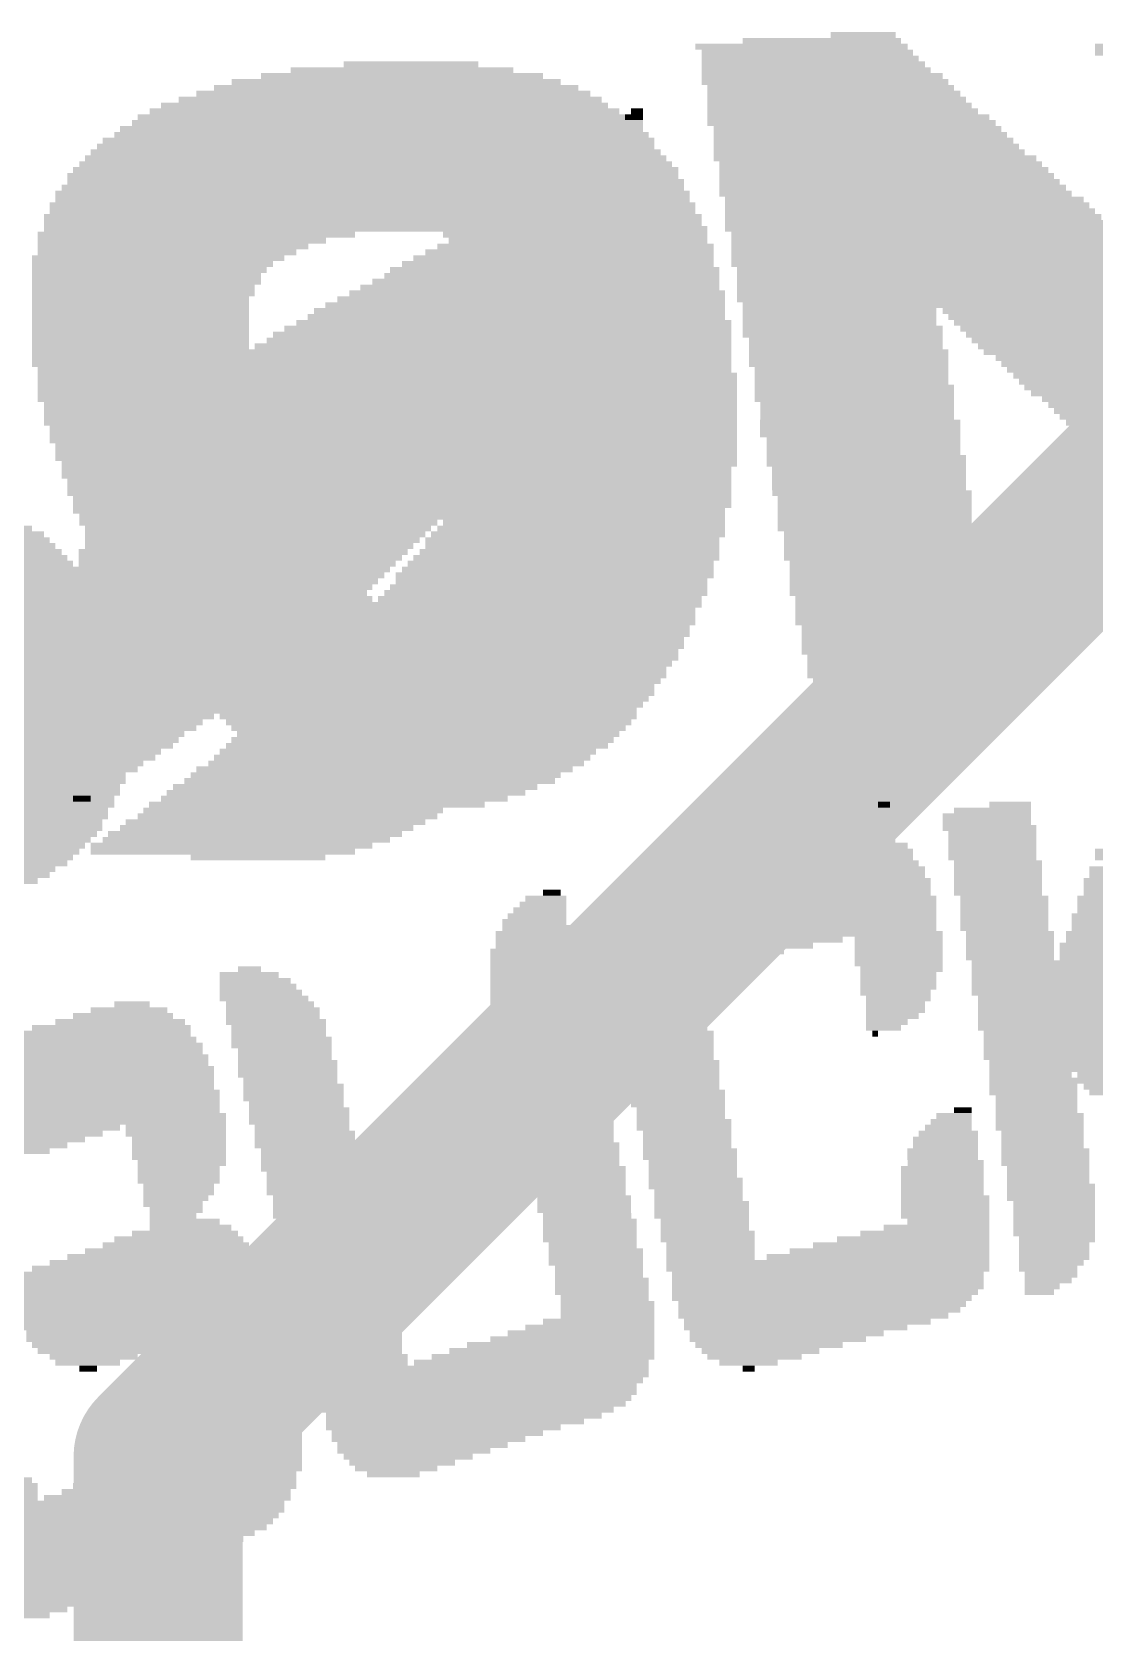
# Model space of a CAD drawing. Extents: x 0 to 53.3, y -0.3 to 28.3.
# Drawn here: x 17.33 to 21.16, y 6.22 to 11.99 of the extents above; entities that cross this region are included whole.
import ezdxf

# ---------------------------------------------------------------- set-up
doc = ezdxf.new("R2010")
doc.units = 0
for name, color, linetype in [('16', 5, 'CONTINUOUS'), ('200', 132, 'CONTINUOUS'), ('201', 6, 'CONTINUOUS')]:
    doc.layers.add(name, color=color, linetype=linetype)

# ---------------------------------------------------------------- blocks, each defined once
blk = doc.blocks.new('RECT')
blk.add_solid([(-0.5, -0.5), (0.5, -0.5), (-0.5, 0.5), (0.5, 0.5)])

msp = doc.modelspace()

# ---------------------------------------------------------------- linework, layer by layer
at = {"layer": '16', "const_width": 0.6096}
for points in [[(22.098, 11.176), (17.78, 6.858)], [(17.78, 6.858), (17.78, 2.794)]]:
    msp.add_lwpolyline(points, dxfattribs=at)
at = {"layer": '16', "const_width": 0.3048}
for points in [[(17.9324, 6.858, 1), (17.6276, 6.858)], [(17.6722, 6.9658, 1), (17.8878, 6.7502)]]:
    msp.add_lwpolyline(points, format="xyb", dxfattribs=at)

# ---------------------------------------------------------------- block references
at = {"layer": '200'}
for p, xscale, yscale in [((20.0978, 11.938), 0.7645, 0.0213), ((20.1714, 11.9592), 0.5715, 0.0211), ((20.32, 11.9803), 0.2337, 0.0211), ((21.5163, 11.938), 0.7214, 0.0213), ((18.6906, 11.8745), 0.4851, 0.0213), ((20.1193, 11.9168), 0.762, 0.0211), ((20.1409, 11.8745), 0.8052, 0.0213), ((20.1295, 11.8957), 0.7823, 0.0211), ((21.5163, 11.9168), 0.7214, 0.0211), ((18.6588, 11.8322), 1.016, 0.0211), ((18.6588, 11.8533), 0.8026, 0.0211), ((20.1511, 11.8533), 0.8255, 0.0211), ((20.1727, 11.8322), 0.8687, 0.0211), ((18.6271, 11.7687), 1.4199, 0.0211), ((18.6373, 11.7898), 1.3132, 0.0211), ((18.6373, 11.811), 1.1862, 0.0213), ((20.1828, 11.811), 0.889, 0.0213), ((20.2146, 11.7687), 0.9119, 0.0211), ((20.2032, 11.7898), 0.889, 0.0211), ((18.5953, 11.7052), 1.6916, 0.0211), ((18.5953, 11.7263), 1.6104, 0.0211), ((18.6157, 11.7475), 1.524, 0.0213), ((20.2349, 11.7263), 0.9525, 0.0211), ((20.2463, 11.7052), 0.9754, 0.0211), ((20.2248, 11.7475), 0.9322, 0.0213), ((18.5852, 11.6417), 1.8847, 0.0211), ((18.5852, 11.6628), 1.7983, 0.0211), ((18.5852, 11.684), 1.7577, 0.0213), ((20.2781, 11.6628), 1.0389, 0.0211), ((20.2667, 11.684), 1.016, 0.0213), ((20.2997, 11.6417), 1.0363, 0.0211), ((18.5738, 11.5993), 1.9888, 0.0211), ((18.5852, 11.6205), 1.9253, 0.0213), ((20.3098, 11.6205), 1.0566, 0.0213), ((20.3213, 11.5993), 1.0795, 0.0211), ((18.5636, 11.5358), 2.0955, 0.0211), ((18.5636, 11.557), 2.0549, 0.0213), ((18.5636, 11.5782), 2.0091, 0.0211), ((20.3314, 11.5782), 1.0998, 0.0211), ((20.3416, 11.557), 1.1201, 0.0213), ((20.3632, 11.5358), 1.1633, 0.0211), ((18.5534, 11.4723), 2.2022, 0.0211), ((18.5636, 11.4935), 2.1819, 0.0213), ((18.5636, 11.5147), 2.1361, 0.0211), ((20.3949, 11.4935), 1.1862, 0.0213), ((20.3835, 11.5147), 1.1633, 0.0211), ((20.4051, 11.4723), 1.2065, 0.0211), ((18.5534, 11.43), 2.2428, 0.0213), ((18.5636, 11.4512), 2.2225, 0.0211), ((20.4153, 11.4512), 1.2268, 0.0211), ((20.4267, 11.43), 1.2497, 0.0213), ((18.5522, 11.3665), 2.3266, 0.0213), ((18.5522, 11.4088), 2.286, 0.0211), ((18.5522, 11.3877), 2.286, 0.0211), ((20.4368, 11.4088), 1.27, 0.0211), ((20.4686, 11.3877), 1.2929, 0.0211), ((20.4788, 11.3665), 1.3132, 0.0213), ((18.5534, 11.3242), 2.3698, 0.0211), ((18.5534, 11.303), 2.3698, 0.0213), ((18.5522, 11.3453), 2.3266, 0.0211), ((20.5003, 11.3242), 1.3564, 0.0211), ((20.4889, 11.3453), 1.3335, 0.0211), ((20.5105, 11.303), 1.3767, 0.0213), ((17.9172, 11.2607), 1.143, 0.0211), ((17.8651, 11.2395), 1.0389, 0.0213), ((18.5636, 11.2818), 2.3901, 0.0211), ((19.2824, 11.2607), 0.9525, 0.0211), ((19.3142, 11.2395), 0.889, 0.0213), ((20.5207, 11.2818), 1.397, 0.0211), ((20.8928, 11.2607), 2.0955, 0.0211), ((20.8928, 11.2395), 2.0955, 0.0213), ((17.8333, 11.2183), 0.9754, 0.0211), ((17.8117, 11.1972), 0.9322, 0.0211), ((19.3472, 11.2183), 0.8687, 0.0211), ((19.3573, 11.1972), 0.8484, 0.0211), ((20.8928, 11.2183), 2.0955, 0.0211), ((20.8928, 11.1972), 2.0955, 0.0211), ((17.78, 11.176), 0.9093, 0.0213), ((17.7597, 11.1548), 0.8687, 0.0211), ((17.7483, 11.1337), 0.8458, 0.0211), ((19.3688, 11.176), 0.8255, 0.0213), ((19.3789, 11.1548), 0.8052, 0.0211), ((19.3993, 11.1337), 0.8052, 0.0211), ((20.8928, 11.176), 2.0955, 0.0213), ((20.8928, 11.1548), 2.0955, 0.0211), ((20.9029, 11.1337), 2.0752, 0.0211), ((17.7381, 11.1125), 0.8255, 0.0213), ((17.7381, 11.0913), 0.8255, 0.0211), ((17.7267, 11.0702), 0.8026, 0.0211), ((19.4107, 11.1125), 0.7823, 0.0213), ((19.4107, 11.0913), 0.7823, 0.0211), ((19.4208, 11.0702), 0.762, 0.0211), ((20.9029, 11.1125), 2.0752, 0.0213), ((20.9131, 11.0913), 2.0955, 0.0211), ((20.9131, 11.0702), 2.0955, 0.0211), ((17.7267, 11.049), 0.8026, 0.0213), ((17.7165, 11.0278), 0.7823, 0.0211), ((17.7165, 11.0067), 0.7823, 0.0211), ((19.431, 11.049), 0.7823, 0.0213), ((19.4412, 11.0278), 0.762, 0.0211), ((19.4412, 11.0067), 0.762, 0.0211), ((20.9131, 11.049), 2.0955, 0.0213), ((20.9131, 11.0278), 2.0955, 0.0211), ((20.9232, 11.0067), 2.0752, 0.0211), ((17.7165, 10.9855), 0.7823, 0.0213), ((17.7165, 10.9643), 0.7823, 0.0211), ((19.4412, 10.9855), 0.762, 0.0213), ((19.4526, 10.9643), 0.7391, 0.0211), ((20.2349, 10.9855), 0.6985, 0.0213), ((20.2349, 10.9643), 0.6985, 0.0211), ((21.2839, 10.9855), 1.3538, 0.0213), ((21.2941, 10.9643), 1.3335, 0.0211), ((17.7165, 10.9432), 0.7823, 0.0211), ((17.7165, 10.922), 0.7823, 0.0213), ((17.7165, 10.9008), 0.7823, 0.0211), ((19.464, 10.9432), 0.762, 0.0211), ((19.464, 10.922), 0.762, 0.0213), ((19.464, 10.9008), 0.762, 0.0211), ((20.2349, 10.9432), 0.6985, 0.0211), ((20.2463, 10.922), 0.7214, 0.0213), ((20.2463, 10.9008), 0.7214, 0.0211), ((21.3042, 10.9432), 1.3132, 0.0211), ((21.3157, 10.922), 1.2903, 0.0213), ((21.336, 10.9008), 1.2903, 0.0211), ((17.7165, 10.8797), 0.7823, 0.0211), ((17.7165, 10.8585), 0.7823, 0.0213), ((17.7165, 10.8373), 0.7823, 0.0211), ((19.4742, 10.8797), 0.7417, 0.0211), ((19.4742, 10.8585), 0.7417, 0.0213), ((19.4742, 10.8373), 0.7417, 0.0211), ((20.2578, 10.8797), 0.6985, 0.0211), ((20.2578, 10.8585), 0.6985, 0.0213), ((20.2679, 10.8373), 0.7188, 0.0211), ((21.3462, 10.8797), 1.27, 0.0211), ((21.3576, 10.8585), 1.2471, 0.0213), ((21.3678, 10.8373), 1.2268, 0.0211), ((17.7165, 10.8162), 0.7823, 0.0211), ((17.7165, 10.795), 0.7823, 0.0213), ((19.4742, 10.8162), 0.7417, 0.0211), ((19.4742, 10.795), 0.7417, 0.0213), ((20.2679, 10.8162), 0.7188, 0.0211), ((20.2679, 10.795), 0.7188, 0.0213), ((21.3893, 10.8162), 1.1836, 0.0211), ((21.3995, 10.795), 1.1633, 0.0213), ((17.7368, 10.7738), 0.7823, 0.0211), ((17.7368, 10.7527), 0.7823, 0.0211), ((17.7368, 10.7315), 0.7823, 0.0213), ((19.4742, 10.7738), 0.7417, 0.0211), ((19.4945, 10.7527), 0.7417, 0.0211), ((19.4945, 10.7315), 0.7417, 0.0213), ((20.2781, 10.7738), 0.6985, 0.0211), ((20.2781, 10.7527), 0.6985, 0.0211), ((20.2781, 10.7315), 0.6985, 0.0213), ((21.4097, 10.7738), 1.143, 0.0211), ((21.4211, 10.7527), 1.1201, 0.0211), ((21.4427, 10.7315), 1.1227, 0.0213), ((17.7368, 10.7103), 0.7823, 0.0211), ((17.7483, 10.6892), 0.8052, 0.0211), ((17.7483, 10.668), 0.8052, 0.0213), ((19.4945, 10.7103), 0.7417, 0.0211), ((19.4945, 10.6892), 0.7417, 0.0211), ((19.4945, 10.668), 0.7417, 0.0213), ((20.2883, 10.7103), 0.7188, 0.0211), ((20.2883, 10.6892), 0.7188, 0.0211), ((20.2883, 10.668), 0.7188, 0.0213), ((21.4528, 10.7103), 1.1024, 0.0211), ((21.4643, 10.6892), 1.0795, 0.0211), ((21.4846, 10.668), 1.0389, 0.0213), ((17.7597, 10.6468), 0.7823, 0.0211), ((17.7597, 10.6257), 0.7823, 0.0211), ((17.7698, 10.6045), 0.8026, 0.0213), ((19.4945, 10.6468), 0.7417, 0.0211), ((19.4945, 10.6257), 0.7417, 0.0211), ((19.4945, 10.6045), 0.7417, 0.0213), ((20.2984, 10.6468), 0.6985, 0.0211), ((20.2984, 10.6257), 0.6985, 0.0211), ((20.2984, 10.6045), 0.6985, 0.0213), ((21.496, 10.6468), 1.016, 0.0211), ((21.5062, 10.6257), 0.9957, 0.0211), ((21.5163, 10.6045), 0.9754, 0.0213), ((17.7698, 10.5833), 0.8026, 0.0211), ((17.78, 10.5622), 0.7823, 0.0211), ((19.4945, 10.5833), 0.7417, 0.0211), ((19.4945, 10.5622), 0.7417, 0.0211), ((20.3098, 10.5833), 0.7214, 0.0211), ((20.3098, 10.5622), 0.7214, 0.0211), ((21.5278, 10.5833), 0.9525, 0.0211), ((21.5379, 10.5622), 0.9322, 0.0211), ((17.7914, 10.541), 0.8052, 0.0213), ((17.7914, 10.5198), 0.8052, 0.0211), ((17.8016, 10.4987), 0.7849, 0.0211), ((19.4945, 10.541), 0.7417, 0.0213), ((19.4945, 10.5198), 0.7417, 0.0211), ((19.4945, 10.4987), 0.7417, 0.0211), ((20.3098, 10.541), 0.7214, 0.0213), ((20.3213, 10.5198), 0.6985, 0.0211), ((20.3213, 10.4987), 0.6985, 0.0211), ((21.5583, 10.541), 0.9322, 0.0213), ((21.5798, 10.5198), 0.889, 0.0211), ((17.8117, 10.4775), 0.8052, 0.0213), ((17.8117, 10.4563), 0.8052, 0.0211), ((17.8333, 10.4352), 0.8026, 0.0211), ((19.4945, 10.4775), 0.7417, 0.0213), ((19.4945, 10.4563), 0.7417, 0.0211), ((19.4945, 10.4352), 0.7417, 0.0211), ((20.3213, 10.4775), 0.6985, 0.0213), ((20.3314, 10.4563), 0.7188, 0.0211), ((20.3314, 10.4352), 0.7188, 0.0211), ((17.8333, 10.414), 0.8026, 0.0213), ((17.8333, 10.3928), 0.8026, 0.0211), ((17.8549, 10.3717), 0.8052, 0.0211), ((19.4843, 10.414), 0.7214, 0.0213), ((19.4843, 10.3928), 0.7214, 0.0211), ((19.4843, 10.3717), 0.7214, 0.0211), ((20.3416, 10.414), 0.6985, 0.0213), ((20.3416, 10.3928), 0.6985, 0.0211), ((20.3416, 10.3717), 0.6985, 0.0211), ((17.8549, 10.3505), 0.8052, 0.0213), ((17.8651, 10.3293), 0.8255, 0.0211), ((19.4742, 10.3293), 0.7417, 0.0211), ((19.4843, 10.3505), 0.7214, 0.0213), ((20.3416, 10.3505), 0.6985, 0.0213), ((20.3518, 10.3293), 0.7188, 0.0211), ((17.8753, 10.3082), 0.8052, 0.0211), ((17.8854, 10.287), 0.8255, 0.0213), ((17.8854, 10.2658), 0.8255, 0.0211), ((19.4742, 10.3082), 0.7417, 0.0211), ((19.4742, 10.287), 0.7417, 0.0213), ((19.4627, 10.2658), 0.7188, 0.0211), ((20.3619, 10.3082), 0.6985, 0.0211), ((20.3619, 10.287), 0.6985, 0.0213), ((20.3619, 10.2658), 0.6985, 0.0211), ((16.6802, 10.2023), 1.2903, 0.0211), ((17.9184, 10.2235), 0.8458, 0.0213), ((17.9083, 10.2447), 0.8255, 0.0211), ((17.9286, 10.2023), 0.8255, 0.0211), ((19.4526, 10.2235), 0.7391, 0.0213), ((19.4526, 10.2023), 0.7391, 0.0211), ((19.4627, 10.2447), 0.7188, 0.0211), ((20.3619, 10.2447), 0.6985, 0.0211), ((20.3619, 10.2235), 0.6985, 0.0213), ((20.3733, 10.2023), 0.7214, 0.0211), ((16.6903, 10.16), 1.397, 0.0213), ((16.6903, 10.1812), 1.3564, 0.0211), ((17.9388, 10.1812), 0.8458, 0.0211), ((17.9489, 10.16), 0.8255, 0.0213), ((19.4424, 10.16), 0.7188, 0.0213), ((19.4526, 10.1812), 0.7391, 0.0211), ((20.3848, 10.1812), 0.6985, 0.0211), ((20.3848, 10.16), 0.6985, 0.0213), ((16.2992, 10.0965), 2.3063, 0.0213), ((16.6903, 10.1388), 1.4376, 0.0211), ((16.7018, 10.1177), 1.4605, 0.0211), ((17.9603, 10.1388), 0.8484, 0.0211), ((17.9819, 10.1177), 0.8458, 0.0211), ((17.9921, 10.0965), 0.8661, 0.0213), ((19.431, 10.1388), 0.7417, 0.0211), ((19.431, 10.1177), 0.7417, 0.0211), ((19.431, 10.0965), 0.7417, 0.0213), ((20.3848, 10.1388), 0.6985, 0.0211), ((20.3848, 10.1177), 0.6985, 0.0211), ((20.3848, 10.0965), 0.6985, 0.0213), ((16.7424, 10.0753), 1.4605, 0.0211), ((16.797, 10.0542), 1.397, 0.0211), ((16.8389, 10.033), 1.3538, 0.0213), ((18.0023, 10.0753), 0.8458, 0.0211), ((18.0137, 10.0542), 0.8687, 0.0211), ((18.034, 10.033), 0.8687, 0.0213), ((19.4107, 10.0753), 0.7417, 0.0211), ((19.4107, 10.0542), 0.7417, 0.0211), ((19.4107, 10.033), 0.7417, 0.0213), ((20.4051, 10.0753), 0.6985, 0.0211), ((20.4051, 10.0542), 0.6985, 0.0211), ((20.4051, 10.033), 0.6985, 0.0213), ((16.8808, 10.0118), 1.27, 0.0211), ((16.9113, 9.9907), 1.2497, 0.0211), ((16.9558, 9.9695), 1.2065, 0.0213), ((18.0442, 10.0118), 0.889, 0.0211), ((18.067, 9.9907), 0.889, 0.0211), ((18.0772, 9.9695), 0.9093, 0.0213), ((19.3777, 9.9695), 0.762, 0.0213), ((19.3891, 10.0118), 0.7391, 0.0211), ((19.3891, 9.9907), 0.7391, 0.0211), ((20.4051, 10.0118), 0.6985, 0.0211), ((20.4051, 9.9907), 0.6985, 0.0211), ((20.4051, 9.9695), 0.6985, 0.0213), ((16.9761, 9.9483), 1.1659, 0.0211), ((17.018, 9.9272), 1.1227, 0.0211), ((18.0975, 9.9483), 0.9093, 0.0211), ((18.1191, 9.9272), 0.9119, 0.0211), ((19.3573, 9.9483), 0.762, 0.0211), ((19.3573, 9.9272), 0.762, 0.0211), ((20.4254, 9.9272), 0.6985, 0.0211), ((20.4153, 9.9483), 0.6782, 0.0211), ((17.0497, 9.906), 1.0998, 0.0213), ((17.0599, 9.8848), 1.0795, 0.0211), ((17.0929, 9.8637), 1.0592, 0.0211), ((18.1293, 9.906), 0.9322, 0.0213), ((18.1508, 9.8848), 0.9296, 0.0211), ((18.1826, 9.8637), 0.9525, 0.0211), ((19.3142, 9.8637), 0.8026, 0.0211), ((19.3243, 9.8848), 0.7823, 0.0211), ((19.3358, 9.906), 0.7595, 0.0213), ((20.4254, 9.906), 0.6985, 0.0213), ((20.4254, 9.8848), 0.6985, 0.0211), ((20.4254, 9.8637), 0.6985, 0.0211), ((17.1145, 9.8425), 1.016, 0.0213), ((17.1247, 9.8213), 0.9957, 0.0211), ((17.1564, 9.8002), 0.9728, 0.0211), ((18.2042, 9.8425), 0.9957, 0.0213), ((18.7109, 9.8213), 1.9685, 0.0211), ((18.7122, 9.8002), 1.9253, 0.0211), ((19.2824, 9.8425), 0.8255, 0.0213), ((20.4368, 9.8425), 0.6756, 0.0213), ((20.4368, 9.8213), 0.6756, 0.0211), ((20.4483, 9.8002), 0.6985, 0.0211), ((17.1666, 9.779), 0.9525, 0.0213), ((17.1869, 9.7578), 0.9525, 0.0211), ((18.7223, 9.779), 1.905, 0.0213), ((18.7122, 9.7578), 1.8847, 0.0211), ((20.4483, 9.779), 0.6985, 0.0213), ((20.4483, 9.7578), 0.6985, 0.0211), ((17.1983, 9.7367), 0.9296, 0.0211), ((17.2085, 9.7155), 0.9093, 0.0213), ((17.2187, 9.6943), 0.889, 0.0211), ((18.7223, 9.7367), 1.8644, 0.0211), ((18.7223, 9.7155), 1.8186, 0.0213), ((18.7223, 9.6943), 1.778, 0.0211), ((20.4584, 9.7367), 0.6782, 0.0211), ((20.4584, 9.7155), 0.6782, 0.0213), ((20.4686, 9.6943), 0.6985, 0.0211), ((17.2415, 9.6732), 0.889, 0.0211), ((17.2415, 9.652), 0.889, 0.0213), ((17.2517, 9.6308), 0.8687, 0.0211), ((18.7325, 9.6732), 1.7577, 0.0211), ((18.7338, 9.652), 1.7145, 0.0213), ((18.7325, 9.6308), 1.6713, 0.0211), ((20.4686, 9.6732), 0.6985, 0.0211), ((20.4889, 9.652), 0.6985, 0.0213), ((20.5003, 9.6308), 0.7214, 0.0211), ((17.2517, 9.6097), 0.8687, 0.0211), ((17.2517, 9.5885), 0.8687, 0.0213), ((17.2618, 9.5673), 0.8484, 0.0211), ((18.7427, 9.6097), 1.651, 0.0211), ((18.7439, 9.5885), 1.6078, 0.0213), ((18.7439, 9.5673), 1.5672, 0.0211), ((20.5003, 9.6097), 0.7214, 0.0211), ((20.5003, 9.5885), 0.6756, 0.0213), ((20.4902, 9.5673), 0.6553, 0.0211), ((17.2618, 9.5462), 0.8484, 0.0211), ((17.2618, 9.525), 0.8484, 0.0213), ((18.7427, 9.5462), 1.524, 0.0211), ((18.7528, 9.525), 1.5037, 0.0213), ((20.4902, 9.5462), 0.6147, 0.0211), ((20.4788, 9.525), 0.5918, 0.0213), ((17.2517, 9.4827), 0.8687, 0.0211), ((17.2517, 9.4615), 0.8687, 0.0213), ((17.2618, 9.5038), 0.8484, 0.0211), ((18.7541, 9.5038), 1.4605, 0.0211), ((18.7541, 9.4827), 1.4199, 0.0211), ((18.7541, 9.4615), 1.3741, 0.0213), ((20.4686, 9.5038), 0.5715, 0.0211), ((20.4686, 9.4827), 0.5309, 0.0211), ((20.4572, 9.4615), 0.508, 0.0213), ((17.1983, 9.398), 0.9754, 0.0213), ((17.2199, 9.4192), 0.9322, 0.0211), ((17.2415, 9.4403), 0.889, 0.0211), ((18.7541, 9.4403), 1.3335, 0.0211), ((18.7643, 9.4192), 1.2725, 0.0211), ((18.7541, 9.398), 1.2065, 0.0213), ((20.4368, 9.4192), 0.4216, 0.0211), ((20.4483, 9.4403), 0.4445, 0.0211), ((20.4368, 9.398), 0.381, 0.0213), ((17.0713, 9.3345), 1.1836, 0.0213), ((17.1247, 9.3557), 1.1227, 0.0211), ((17.1666, 9.3768), 1.0389, 0.0211), ((18.7655, 9.3768), 1.143, 0.0211), ((18.7643, 9.3557), 1.0998, 0.0211), ((18.7655, 9.3345), 1.016, 0.0213), ((20.4267, 9.3768), 0.3607, 0.0211), ((20.4254, 9.3557), 0.3175, 0.0211), ((20.4267, 9.3345), 0.2743, 0.0213), ((16.9964, 9.2922), 1.3335, 0.0211), ((17.0383, 9.3133), 1.2497, 0.0211), ((18.7643, 9.3133), 0.9322, 0.0211), ((18.7757, 9.2922), 0.8687, 0.0211), ((20.4165, 9.3133), 0.254, 0.0211), ((20.4153, 9.2922), 0.2108, 0.0211), ((16.4897, 9.2287), 2.2657, 0.0211), ((16.9126, 9.2498), 1.4605, 0.0211), ((16.9545, 9.271), 1.3767, 0.0213), ((18.7655, 9.271), 0.762, 0.0213), ((18.7643, 9.2498), 0.6782, 0.0211), ((18.7643, 9.2287), 0.5512, 0.0211), ((20.4051, 9.2498), 0.1499, 0.0211), ((20.4153, 9.271), 0.1702, 0.0213), ((20.4051, 9.2287), 0.1041, 0.0211), ((16.4897, 9.2075), 2.2657, 0.0213), ((16.4782, 9.1863), 2.2428, 0.0211), ((16.4782, 9.1652), 2.2428, 0.0211), ((18.7655, 9.2075), 0.381, 0.0213), ((20.3949, 9.2075), 0.0432, 0.0213), ((20.7658, 9.1652), 0.3175, 0.0211), ((20.7861, 9.1863), 0.2769, 0.0211), ((20.8496, 9.2075), 0.1499, 0.0213), ((16.4782, 9.144), 2.2022, 0.0213), ((16.4782, 9.1228), 2.2022, 0.0211), ((20.7658, 9.144), 0.3175, 0.0213), ((20.7759, 9.1228), 0.3378, 0.0211), ((16.4681, 9.1017), 2.1819, 0.0211), ((16.4567, 9.0805), 2.159, 0.0213), ((16.4579, 9.0593), 2.1158, 0.0211), ((20.2146, 9.0593), 0.5309, 0.0211), ((20.2463, 9.0805), 0.381, 0.0213), ((20.2781, 9.1017), 0.2311, 0.0211), ((20.7861, 9.1017), 0.3175, 0.0211), ((20.7861, 9.0805), 0.3175, 0.0213), ((20.7861, 9.0593), 0.3175, 0.0211), ((16.4363, 9.017), 2.0726, 0.0213), ((16.4478, 9.0382), 2.0955, 0.0211), ((16.4262, 8.9958), 2.0523, 0.0211), ((20.0762, 8.9958), 0.889, 0.0211), ((20.1193, 9.017), 0.762, 0.0213), ((20.1727, 9.0382), 0.6553, 0.0211), ((20.7861, 9.0382), 0.3175, 0.0211), ((20.7861, 9.017), 0.3175, 0.0213), ((20.8064, 8.9958), 0.3175, 0.0211), ((21.3258, 9.0382), 0.3404, 0.0211), ((21.3258, 9.017), 0.3404, 0.0213), ((16.4046, 8.9535), 1.9685, 0.0213), ((16.383, 8.9323), 1.9253, 0.0211), ((16.4148, 8.9747), 1.9888, 0.0211), ((20.0241, 8.9323), 1.0795, 0.0211), ((20.0241, 8.9535), 1.0389, 0.0213), ((20.0457, 8.9747), 0.9957, 0.0211), ((20.8064, 8.9747), 0.3175, 0.0211), ((20.8064, 8.9535), 0.3175, 0.0213), ((20.8064, 8.9323), 0.3175, 0.0211), ((21.2839, 8.9323), 0.3378, 0.0211), ((21.3042, 8.9747), 0.3378, 0.0211), ((21.3042, 8.9535), 0.3378, 0.0213), ((19.1986, 8.89), 0.0635, 0.0213), ((20.0025, 8.89), 1.1227, 0.0213), ((20.0139, 8.9112), 1.0998, 0.0211), ((20.8064, 8.9112), 0.3175, 0.0211), ((20.8064, 8.89), 0.3175, 0.0213), ((21.2839, 8.9112), 0.3378, 0.0211), ((21.2839, 8.89), 0.3378, 0.0213), ((19.1554, 8.8265), 0.1905, 0.0213), ((19.1668, 8.8477), 0.1676, 0.0211), ((19.177, 8.8688), 0.1473, 0.0211), ((19.9923, 8.8265), 1.1836, 0.0213), ((20.0025, 8.8688), 1.1633, 0.0211), ((20.0025, 8.8477), 1.1633, 0.0211), ((20.8293, 8.8688), 0.3175, 0.0211), ((20.8293, 8.8477), 0.3175, 0.0211), ((20.8293, 8.8265), 0.3175, 0.0213), ((21.2623, 8.8688), 0.3404, 0.0211), ((21.2623, 8.8477), 0.3404, 0.0211), ((21.2509, 8.8265), 0.3175, 0.0213), ((19.1465, 8.763), 0.254, 0.0213), ((19.1351, 8.7842), 0.2311, 0.0211), ((19.1453, 8.8053), 0.2108, 0.0211), ((19.9923, 8.8053), 1.1836, 0.0211), ((19.9923, 8.7842), 1.1836, 0.0211), ((19.9923, 8.763), 1.1836, 0.0213), ((20.8293, 8.8053), 0.3175, 0.0211), ((20.8293, 8.7842), 0.3175, 0.0211), ((20.8293, 8.763), 0.3175, 0.0213), ((21.2306, 8.763), 0.3175, 0.0213), ((21.2408, 8.8053), 0.3378, 0.0211), ((21.2408, 8.7842), 0.3378, 0.0211), ((19.1351, 8.7418), 0.2769, 0.0211), ((19.1351, 8.7207), 0.2769, 0.0211), ((19.1351, 8.6995), 0.2769, 0.0213), ((19.9923, 8.7418), 1.2294, 0.0211), ((19.812, 8.7207), 0.8687, 0.0211), ((19.7587, 8.6995), 0.762, 0.0213), ((20.4483, 8.7207), 0.3175, 0.0211), ((20.4483, 8.6995), 0.3175, 0.0213), ((20.8496, 8.7418), 0.3175, 0.0211), ((20.8496, 8.7207), 0.3175, 0.0211), ((20.8496, 8.6995), 0.3175, 0.0213), ((21.1988, 8.6995), 0.3404, 0.0213), ((21.2204, 8.7418), 0.3378, 0.0211), ((21.2103, 8.7207), 0.3175, 0.0211), ((19.1351, 8.6783), 0.3175, 0.0211), ((19.1351, 8.6572), 0.3175, 0.0211), ((19.6532, 8.6572), 0.5512, 0.0211), ((19.7066, 8.6783), 0.6579, 0.0211), ((20.4483, 8.6783), 0.3175, 0.0211), ((20.4483, 8.6572), 0.3175, 0.0211), ((20.8496, 8.6783), 0.3175, 0.0211), ((20.8496, 8.6572), 0.3175, 0.0211), ((21.1988, 8.6783), 0.3404, 0.0211), ((21.1874, 8.6572), 0.3175, 0.0211), ((18.1077, 8.5937), 0.2134, 0.0211), ((18.1089, 8.6148), 0.0838, 0.0211), ((19.1351, 8.636), 0.3175, 0.0213), ((19.1351, 8.6148), 0.3175, 0.0211), ((19.1351, 8.5937), 0.3175, 0.0211), ((19.6113, 8.636), 0.4674, 0.0213), ((19.5796, 8.6148), 0.3581, 0.0211), ((19.5694, 8.5937), 0.3378, 0.0211), ((20.4483, 8.636), 0.3175, 0.0213), ((20.4584, 8.6148), 0.2972, 0.0211), ((20.447, 8.5937), 0.2743, 0.0211), ((21.0185, 8.5937), 0.6147, 0.0211), ((21.0287, 8.636), 0.635, 0.0213), ((21.0287, 8.6148), 0.635, 0.0211), ((18.1394, 8.5513), 0.2769, 0.0211), ((18.1293, 8.5725), 0.2565, 0.0213), ((18.1496, 8.5302), 0.2972, 0.0211), ((19.1453, 8.5725), 0.3378, 0.0213), ((19.1453, 8.5513), 0.3378, 0.0211), ((19.1453, 8.5302), 0.3378, 0.0211), ((19.5694, 8.5725), 0.3378, 0.0213), ((19.5694, 8.5513), 0.3378, 0.0211), ((19.5694, 8.5302), 0.3378, 0.0211), ((20.4368, 8.5302), 0.254, 0.0211), ((20.447, 8.5725), 0.2743, 0.0213), ((20.447, 8.5513), 0.2743, 0.0211), ((21.0185, 8.5725), 0.6147, 0.0213), ((21.0185, 8.5513), 0.6147, 0.0211), ((21.0083, 8.5302), 0.5944, 0.0211), ((17.686, 8.4878), 0.127, 0.0211), ((18.161, 8.509), 0.32, 0.0213), ((18.1826, 8.4878), 0.3175, 0.0211), ((19.1453, 8.509), 0.3378, 0.0213), ((19.1567, 8.4878), 0.3607, 0.0211), ((19.5796, 8.509), 0.3175, 0.0213), ((19.5898, 8.4878), 0.3378, 0.0211), ((20.447, 8.509), 0.2337, 0.0213), ((20.4368, 8.4878), 0.2134, 0.0211), ((21.0198, 8.509), 0.5715, 0.0213), ((21.0198, 8.4878), 0.5715, 0.0211), ((17.6428, 8.4243), 0.4674, 0.0211), ((17.653, 8.4455), 0.3607, 0.0213), ((17.6746, 8.4667), 0.2769, 0.0211), ((18.2042, 8.4243), 0.3607, 0.0211), ((18.1928, 8.4667), 0.3378, 0.0211), ((18.1928, 8.4455), 0.3378, 0.0213), ((19.1668, 8.4667), 0.3404, 0.0211), ((19.1668, 8.4455), 0.3404, 0.0213), ((19.1668, 8.4243), 0.3404, 0.0211), ((19.5898, 8.4667), 0.3378, 0.0211), ((19.5898, 8.4455), 0.3378, 0.0213), ((19.5898, 8.4243), 0.3378, 0.0211), ((20.4368, 8.4667), 0.2134, 0.0211), ((20.4254, 8.4455), 0.1905, 0.0213), ((20.4051, 8.4243), 0.1499, 0.0211), ((21.0198, 8.4667), 0.5715, 0.0211), ((21.0299, 8.4455), 0.5918, 0.0213), ((21.0401, 8.4243), 0.6121, 0.0211), ((17.5578, 8.3608), 0.7188, 0.0211), ((17.5793, 8.382), 0.635, 0.0213), ((17.6111, 8.4032), 0.5715, 0.0211), ((18.2143, 8.4032), 0.3404, 0.0211), ((18.2143, 8.382), 0.3404, 0.0213), ((18.2245, 8.3608), 0.3607, 0.0211), ((19.1668, 8.4032), 0.3404, 0.0211), ((19.1884, 8.382), 0.3378, 0.0213), ((19.1884, 8.3608), 0.3378, 0.0211), ((19.6113, 8.382), 0.3404, 0.0213), ((19.6113, 8.3608), 0.3404, 0.0211), ((19.5999, 8.4032), 0.3175, 0.0211), ((20.3937, 8.4032), 0.127, 0.0211), ((20.3632, 8.382), 0.0203, 0.0213), ((21.0515, 8.4032), 0.635, 0.0211), ((21.0617, 8.382), 0.6147, 0.0213), ((21.0718, 8.3608), 0.635, 0.0211), ((17.4739, 8.2973), 0.9728, 0.0211), ((17.4955, 8.3185), 0.889, 0.0213), ((17.5374, 8.3397), 0.8052, 0.0211), ((18.2245, 8.3397), 0.3607, 0.0211), ((18.2359, 8.3185), 0.3378, 0.0213), ((18.2359, 8.2973), 0.3378, 0.0211), ((19.1884, 8.3397), 0.3378, 0.0211), ((19.1884, 8.3185), 0.3378, 0.0213), ((19.1884, 8.2973), 0.3378, 0.0211), ((19.6113, 8.3397), 0.3404, 0.0211), ((19.6228, 8.3185), 0.3175, 0.0213), ((19.6228, 8.2973), 0.3175, 0.0211), ((21.0934, 8.3185), 0.6782, 0.0213), ((21.1036, 8.2973), 0.6985, 0.0211), ((21.082, 8.3397), 0.6553, 0.0211), ((17.4206, 8.255), 1.1201, 0.0213), ((17.4422, 8.2762), 1.0363, 0.0211), ((18.2461, 8.2762), 0.3581, 0.0211), ((18.2461, 8.255), 0.3581, 0.0213), ((19.2088, 8.2762), 0.3378, 0.0211), ((19.2088, 8.255), 0.3378, 0.0213), ((19.6329, 8.2762), 0.3378, 0.0211), ((19.6329, 8.255), 0.3378, 0.0213), ((21.1137, 8.2762), 0.6782, 0.0211), ((21.1239, 8.255), 0.6985, 0.0213), ((17.3253, 8.1915), 1.3106, 0.0213), ((17.3571, 8.2127), 1.2471, 0.0211), ((17.3888, 8.2338), 1.1836, 0.0211), ((18.2461, 8.2338), 0.3581, 0.0211), ((18.2563, 8.2127), 0.3378, 0.0211), ((18.2677, 8.1915), 0.3607, 0.0213), ((19.2088, 8.2338), 0.3378, 0.0211), ((19.2088, 8.2127), 0.3378, 0.0211), ((19.2303, 8.1915), 0.3404, 0.0213), ((19.6329, 8.2338), 0.3378, 0.0211), ((19.6431, 8.2127), 0.3175, 0.0211), ((19.6431, 8.1915), 0.3175, 0.0213), ((20.9232, 8.2338), 0.2972, 0.0211), ((21.1455, 8.2127), 0.7417, 0.0211), ((20.9334, 8.1915), 0.3175, 0.0213), ((21.2941, 8.2338), 0.4039, 0.0211), ((21.3157, 8.1915), 0.4013, 0.0213), ((17.3038, 8.1703), 1.3945, 0.0211), ((17.3038, 8.1492), 1.3945, 0.0211), ((17.3038, 8.128), 1.3945, 0.0213), ((18.2677, 8.1703), 0.3607, 0.0211), ((18.2677, 8.1492), 0.3607, 0.0211), ((18.2778, 8.128), 0.3404, 0.0213), ((19.2303, 8.1703), 0.3404, 0.0211), ((19.2303, 8.1492), 0.3404, 0.0211), ((19.2303, 8.128), 0.3404, 0.0213), ((19.6532, 8.1703), 0.3378, 0.0211), ((19.6532, 8.1492), 0.3378, 0.0211), ((19.6532, 8.128), 0.3378, 0.0213), ((20.9334, 8.1703), 0.3175, 0.0211), ((20.9448, 8.1492), 0.2946, 0.0211), ((20.9448, 8.128), 0.2946, 0.0213), ((21.336, 8.1703), 0.4013, 0.0211), ((17.3253, 8.0857), 1.397, 0.0211), ((17.3253, 8.0645), 1.397, 0.0213), ((17.3139, 8.1068), 1.3741, 0.0211), ((18.288, 8.1068), 0.3607, 0.0211), ((18.288, 8.0857), 0.3607, 0.0211), ((18.288, 8.0645), 0.3607, 0.0213), ((19.2303, 8.1068), 0.3404, 0.0211), ((19.2519, 8.0857), 0.3378, 0.0211), ((19.2519, 8.0645), 0.3378, 0.0213), ((19.6634, 8.1068), 0.3175, 0.0211), ((19.6634, 8.0857), 0.3175, 0.0211), ((19.6748, 8.0645), 0.3404, 0.0213), ((20.6375, 8.0645), 0.1473, 0.0213), ((20.6477, 8.0857), 0.127, 0.0211), ((20.6794, 8.1068), 0.0635, 0.0211), ((20.9448, 8.1068), 0.2946, 0.0211), ((20.9563, 8.0857), 0.3175, 0.0211), ((20.9563, 8.0645), 0.3175, 0.0213), ((17.1348, 8.0433), 1.016, 0.0211), ((17.1133, 8.0222), 0.9322, 0.0211), ((17.8435, 8.0433), 0.3607, 0.0211), ((17.8435, 8.0222), 0.3607, 0.0211), ((18.3083, 8.0222), 0.3607, 0.0211), ((18.2982, 8.0433), 0.3404, 0.0211), ((19.2519, 8.0433), 0.3378, 0.0211), ((19.2519, 8.0222), 0.3378, 0.0211), ((19.6748, 8.0433), 0.3404, 0.0211), ((19.6863, 8.0222), 0.3175, 0.0211), ((20.6273, 8.0222), 0.2134, 0.0211), ((20.6273, 8.0433), 0.1676, 0.0211), ((20.9563, 8.0433), 0.3175, 0.0211), ((20.9664, 8.0222), 0.2972, 0.0211), ((17.0815, 8.001), 0.8687, 0.0213), ((17.0497, 7.9798), 0.8052, 0.0211), ((17.018, 7.9587), 0.7417, 0.0211), ((17.8549, 8.001), 0.3378, 0.0213), ((17.8549, 7.9798), 0.3378, 0.0211), ((17.8549, 7.9587), 0.3378, 0.0211), ((18.3083, 8.001), 0.3607, 0.0213), ((18.3083, 7.9798), 0.3607, 0.0211), ((18.3198, 7.9587), 0.3378, 0.0211), ((19.2621, 8.001), 0.3175, 0.0213), ((19.2722, 7.9798), 0.3378, 0.0211), ((19.2722, 7.9587), 0.3378, 0.0211), ((19.6863, 8.001), 0.3175, 0.0213), ((19.6863, 7.9798), 0.3175, 0.0211), ((19.6964, 7.9587), 0.3378, 0.0211), ((20.607, 7.9587), 0.254, 0.0211), ((20.6172, 8.001), 0.2337, 0.0213), ((20.6172, 7.9798), 0.2337, 0.0211), ((20.9664, 8.001), 0.2972, 0.0213), ((20.9664, 7.9798), 0.2972, 0.0211), ((20.9766, 7.9587), 0.3175, 0.0211), ((17.8549, 7.9375), 0.3378, 0.0213), ((17.8651, 7.9163), 0.3175, 0.0211), ((17.8537, 7.8952), 0.2946, 0.0211), ((18.3312, 7.9163), 0.3607, 0.0211), ((18.3312, 7.8952), 0.3607, 0.0211), ((18.3198, 7.9375), 0.3378, 0.0213), ((19.2722, 7.9375), 0.3378, 0.0213), ((19.2824, 7.9163), 0.3175, 0.0211), ((19.2938, 7.8952), 0.3404, 0.0211), ((19.6964, 7.9375), 0.3378, 0.0213), ((19.7066, 7.9163), 0.3175, 0.0211), ((19.7066, 7.8952), 0.3175, 0.0211), ((20.6058, 7.8952), 0.2972, 0.0211), ((20.607, 7.9375), 0.254, 0.0213), ((20.6172, 7.9163), 0.2743, 0.0211), ((20.9766, 7.9375), 0.3175, 0.0213), ((20.9766, 7.9163), 0.3175, 0.0211), ((20.9868, 7.8952), 0.2972, 0.0211), ((17.8537, 7.874), 0.2946, 0.0213), ((17.8537, 7.8528), 0.2946, 0.0211), ((18.3413, 7.874), 0.3404, 0.0213), ((18.3413, 7.8528), 0.3404, 0.0211), ((19.2938, 7.874), 0.3404, 0.0213), ((19.2938, 7.8528), 0.3404, 0.0211), ((19.7066, 7.874), 0.3175, 0.0213), ((19.7168, 7.8528), 0.3378, 0.0211), ((20.6058, 7.874), 0.2972, 0.0213), ((20.6058, 7.8528), 0.2972, 0.0211), ((20.9868, 7.874), 0.2972, 0.0213), ((20.9868, 7.8528), 0.2972, 0.0211), ((17.8435, 7.7893), 0.2337, 0.0211), ((17.8537, 7.8317), 0.254, 0.0211), ((17.8537, 7.8105), 0.254, 0.0213), ((18.3515, 7.8317), 0.3607, 0.0211), ((18.3515, 7.8105), 0.3607, 0.0213), ((18.3629, 7.7893), 0.3378, 0.0211), ((19.2938, 7.8317), 0.3404, 0.0211), ((19.3053, 7.8105), 0.3175, 0.0213), ((19.3154, 7.7893), 0.3378, 0.0211), ((19.7168, 7.8317), 0.3378, 0.0211), ((19.7269, 7.8105), 0.3175, 0.0213), ((19.7269, 7.7893), 0.3175, 0.0211), ((20.6159, 7.7893), 0.3175, 0.0211), ((20.6058, 7.8317), 0.2972, 0.0211), ((20.6058, 7.8105), 0.2972, 0.0213), ((20.9969, 7.8317), 0.3175, 0.0211), ((20.9969, 7.8105), 0.3175, 0.0213), ((20.9969, 7.7893), 0.3175, 0.0211), ((17.8333, 7.7682), 0.2134, 0.0211), ((17.8448, 7.747), 0.1905, 0.0213), ((17.8333, 7.7258), 0.1676, 0.0211), ((18.3629, 7.7682), 0.3378, 0.0211), ((18.3731, 7.747), 0.3581, 0.0213), ((18.3731, 7.7258), 0.3581, 0.0211), ((19.3154, 7.7682), 0.3378, 0.0211), ((19.3154, 7.747), 0.3378, 0.0213), ((19.3256, 7.7258), 0.3175, 0.0211), ((19.7383, 7.7682), 0.3404, 0.0211), ((19.7383, 7.747), 0.3404, 0.0213), ((19.7383, 7.7258), 0.3404, 0.0211), ((20.6159, 7.7682), 0.3175, 0.0211), ((20.6159, 7.747), 0.3175, 0.0213), ((20.6159, 7.7258), 0.3175, 0.0211), ((21.0083, 7.7682), 0.2946, 0.0211), ((21.0083, 7.747), 0.2946, 0.0213), ((21.0083, 7.7258), 0.2946, 0.0211), ((17.8765, 7.6623), 0.381, 0.0211), ((17.8753, 7.7047), 0.2515, 0.0211), ((17.8968, 7.6835), 0.2946, 0.0213), ((18.3947, 7.6623), 0.3607, 0.0211), ((18.3833, 7.7047), 0.3378, 0.0211), ((18.3833, 7.6835), 0.3378, 0.0213), ((19.3358, 7.7047), 0.3378, 0.0211), ((19.3358, 7.6835), 0.3378, 0.0213), ((19.3358, 7.6623), 0.3378, 0.0211), ((19.7498, 7.7047), 0.3175, 0.0211), ((19.7498, 7.6835), 0.3175, 0.0213), ((19.7599, 7.6623), 0.3378, 0.0211), ((20.5422, 7.6623), 0.4648, 0.0211), ((20.5842, 7.6835), 0.381, 0.0213), ((20.6273, 7.7047), 0.2946, 0.0211), ((21.0083, 7.7047), 0.2946, 0.0211), ((21.0083, 7.6835), 0.2946, 0.0213), ((21.0083, 7.6623), 0.2946, 0.0211), ((17.8435, 7.62), 0.5283, 0.0213), ((17.8549, 7.6412), 0.4648, 0.0211), ((18.3947, 7.6412), 0.3607, 0.0211), ((18.3947, 7.62), 0.3607, 0.0213), ((19.3358, 7.6412), 0.3378, 0.0211), ((19.3459, 7.62), 0.3175, 0.0213), ((19.7599, 7.6412), 0.3378, 0.0211), ((19.7701, 7.62), 0.3175, 0.0213), ((20.4572, 7.62), 0.635, 0.0213), ((20.5003, 7.6412), 0.5486, 0.0211), ((21.0083, 7.62), 0.254, 0.0213), ((21.0185, 7.6412), 0.2743, 0.0211), ((17.7584, 7.5565), 0.7391, 0.0213), ((17.7902, 7.5777), 0.6756, 0.0211), ((17.8117, 7.5988), 0.5918, 0.0211), ((18.4048, 7.5988), 0.3404, 0.0211), ((18.415, 7.5777), 0.3607, 0.0211), ((18.415, 7.5565), 0.3607, 0.0213), ((19.3573, 7.5988), 0.3404, 0.0211), ((19.3573, 7.5777), 0.3404, 0.0211), ((19.3573, 7.5565), 0.3404, 0.0213), ((19.7701, 7.5988), 0.3175, 0.0211), ((19.7701, 7.5777), 0.3175, 0.0211), ((20.193, 7.5565), 1.1633, 0.0213), ((20.3733, 7.5777), 0.8026, 0.0211), ((20.4153, 7.5988), 0.7188, 0.0211), ((21.0083, 7.5988), 0.254, 0.0211), ((21.0083, 7.5777), 0.254, 0.0211), ((20.9982, 7.5565), 0.2337, 0.0213), ((17.6962, 7.493), 0.9093, 0.0213), ((17.7063, 7.5142), 0.889, 0.0211), ((17.7381, 7.5353), 0.8255, 0.0211), ((18.415, 7.5353), 0.3607, 0.0211), ((18.4264, 7.5142), 0.3378, 0.0211), ((18.4264, 7.493), 0.3378, 0.0213), ((19.3688, 7.5353), 0.3175, 0.0211), ((19.3688, 7.5142), 0.3175, 0.0211), ((19.3789, 7.493), 0.3378, 0.0213), ((20.193, 7.5353), 1.1633, 0.0211), ((20.193, 7.5142), 1.1227, 0.0211), ((20.193, 7.493), 1.1227, 0.0213), ((20.9868, 7.5353), 0.2108, 0.0211), ((20.9969, 7.5142), 0.1905, 0.0211), ((20.9868, 7.493), 0.1702, 0.0213), ((17.7063, 7.4718), 0.9296, 0.0211), ((17.7063, 7.4507), 0.9296, 0.0211), ((18.4366, 7.4718), 0.3581, 0.0211), ((18.4366, 7.4507), 0.3581, 0.0211), ((19.3789, 7.4718), 0.3378, 0.0211), ((19.3789, 7.4507), 0.3378, 0.0211), ((20.1828, 7.4507), 1.1024, 0.0211), ((20.193, 7.4718), 1.1227, 0.0211), ((20.9652, 7.4718), 0.127, 0.0211), ((20.955, 7.4507), 0.1067, 0.0211), ((17.7063, 7.4295), 0.9296, 0.0213), ((17.7063, 7.4083), 0.9296, 0.0211), ((17.7279, 7.3872), 0.9322, 0.0211), ((18.4468, 7.4295), 0.3378, 0.0213), ((18.4468, 7.4083), 0.3378, 0.0211), ((18.4582, 7.3872), 0.3607, 0.0211), ((19.3891, 7.4295), 0.3175, 0.0213), ((19.3993, 7.4083), 0.3378, 0.0211), ((19.3993, 7.3872), 0.3378, 0.0211), ((20.1714, 7.4295), 1.0795, 0.0213), ((20.1625, 7.3872), 1.016, 0.0211), ((20.1727, 7.4083), 1.0363, 0.0211), ((17.7279, 7.366), 0.9322, 0.0213), ((17.7381, 7.3448), 0.9119, 0.0211), ((17.7381, 7.3237), 0.9119, 0.0211), ((18.4582, 7.366), 0.3607, 0.0213), ((18.4683, 7.3448), 0.3404, 0.0211), ((18.4683, 7.3237), 0.3404, 0.0211), ((19.3358, 7.3237), 0.4648, 0.0211), ((19.3675, 7.3448), 0.4013, 0.0211), ((19.3993, 7.366), 0.3378, 0.0213), ((20.1409, 7.366), 0.9728, 0.0213), ((20.1193, 7.3448), 0.889, 0.0211), ((20.0774, 7.3237), 0.8052, 0.0211), ((17.7597, 7.3025), 0.9093, 0.0213), ((17.7597, 7.2813), 0.9093, 0.0211), ((17.5692, 7.2602), 0.4877, 0.0211), ((18.034, 7.2602), 0.3607, 0.0211), ((18.4785, 7.3025), 0.3607, 0.0213), ((18.4785, 7.2813), 0.3607, 0.0211), ((18.4899, 7.2602), 0.3378, 0.0211), ((19.2303, 7.2602), 0.6756, 0.0211), ((19.2722, 7.2813), 0.5918, 0.0211), ((19.304, 7.3025), 0.5283, 0.0213), ((20.0444, 7.3025), 0.6985, 0.0213), ((20.0127, 7.2813), 0.635, 0.0211), ((19.9809, 7.2602), 0.5309, 0.0211), ((17.5476, 7.239), 0.4039, 0.0213), ((17.5476, 7.2178), 0.3175, 0.0211), ((18.034, 7.239), 0.3607, 0.0213), ((18.0556, 7.2178), 0.3581, 0.0211), ((18.4899, 7.239), 0.3378, 0.0213), ((18.5001, 7.2178), 0.3581, 0.0211), ((19.1668, 7.2178), 0.8026, 0.0211), ((19.1986, 7.239), 0.7391, 0.0213), ((19.9504, 7.239), 0.4242, 0.0213), ((19.9288, 7.2178), 0.3404, 0.0211), ((17.526, 7.1967), 0.2337, 0.0211), ((17.5273, 7.1755), 0.0635, 0.0213), ((18.0556, 7.1967), 0.3581, 0.0211), ((18.0556, 7.1755), 0.3581, 0.0213), ((18.0556, 7.1543), 0.3581, 0.0211), ((18.5001, 7.1967), 0.3581, 0.0211), ((18.9446, 7.1755), 1.2065, 0.0213), ((18.9446, 7.1543), 1.2065, 0.0211), ((19.1249, 7.1967), 0.8458, 0.0211), ((19.9073, 7.1967), 0.2108, 0.0211), ((19.9073, 7.1755), 0.0432, 0.0213), ((18.0772, 7.1332), 0.3607, 0.0211), ((18.0772, 7.112), 0.3607, 0.0213), ((18.0772, 7.0908), 0.3607, 0.0211), ((18.9344, 7.1332), 1.1862, 0.0211), ((18.923, 7.112), 1.1633, 0.0213), ((18.9332, 7.0908), 1.143, 0.0211), ((18.0772, 7.0697), 0.3607, 0.0211), ((18.0975, 7.0485), 0.3607, 0.0213), ((18.0975, 7.0273), 0.3607, 0.0211), ((18.923, 7.0697), 1.1227, 0.0211), ((18.9128, 7.0485), 1.1024, 0.0213), ((18.8912, 7.0273), 1.0592, 0.0211), ((18.0975, 7.0062), 0.3607, 0.0211), ((18.0975, 6.985), 0.3607, 0.0213), ((18.8493, 6.985), 0.9296, 0.0213), ((18.8811, 7.0062), 0.9931, 0.0211), ((18.1077, 6.9215), 0.381, 0.0213), ((18.1089, 6.9638), 0.3378, 0.0211), ((18.1191, 6.9427), 0.3581, 0.0211), ((18.8074, 6.9638), 0.8458, 0.0211), ((18.7858, 6.9427), 0.762, 0.0211), ((18.7541, 6.9215), 0.6985, 0.0213), ((18.0238, 6.858), 0.5486, 0.0213), ((18.0556, 6.8792), 0.4851, 0.0211), ((18.0873, 6.9003), 0.4216, 0.0211), ((18.7007, 6.8792), 0.5512, 0.0211), ((18.7325, 6.9003), 0.6147, 0.0211), ((18.6804, 6.858), 0.4648, 0.0213), ((17.9705, 6.8157), 0.6553, 0.0211), ((18.0023, 6.8368), 0.5918, 0.0211), ((18.6588, 6.8368), 0.381, 0.0211), ((18.6373, 6.8157), 0.2972, 0.0211), ((17.145, 6.7733), 0.3607, 0.0211), ((17.1552, 6.7522), 0.381, 0.0211), ((17.8753, 6.7522), 0.8052, 0.0211), ((17.907, 6.7733), 0.7417, 0.0211), ((17.9286, 6.7945), 0.6985, 0.0213), ((18.6271, 6.7945), 0.1905, 0.0213), ((17.1552, 6.731), 0.381, 0.0213), ((17.1552, 6.7098), 0.381, 0.0211), ((17.6111, 6.6887), 1.2471, 0.0211), ((17.813, 6.7098), 0.889, 0.0211), ((17.8448, 6.731), 0.8255, 0.0213), ((17.6111, 6.6675), 1.2471, 0.0213), ((17.6009, 6.6463), 1.2268, 0.0211), ((17.5908, 6.6252), 1.2065, 0.0211), ((17.5895, 6.604), 1.1633, 0.0213), ((17.5679, 6.5828), 1.1201, 0.0211), ((17.5476, 6.5617), 1.0795, 0.0211), ((17.5362, 6.5405), 1.016, 0.0213), ((17.5044, 6.5193), 0.9525, 0.0211), ((17.4523, 6.477), 0.8484, 0.0213), ((17.4727, 6.4982), 0.889, 0.0211), ((17.432, 6.4558), 0.762, 0.0211), ((17.4104, 6.4347), 0.7188, 0.0211), ((17.3888, 6.4135), 0.635, 0.0213), ((17.3673, 6.3923), 0.5918, 0.0211), ((17.3457, 6.3712), 0.508, 0.0211), ((17.3368, 6.35), 0.4445, 0.0213), ((17.3152, 6.3288), 0.3607, 0.0211), ((17.3038, 6.3077), 0.2972, 0.0211), ((17.2936, 6.2865), 0.1905, 0.0213)]:
    msp.add_blockref('RECT', p, dxfattribs=dict(at, xscale=xscale, yscale=yscale))
at = {"layer": '201', "rotation": 180}
for p, xscale, yscale in [((19.5059, 11.7052), 0.0432, 0.0211), ((19.4742, 11.6417), 0.1067, 0.0211), ((19.4843, 11.6628), 0.0864, 0.0211), ((19.4945, 11.684), 0.066, 0.0213), ((19.4526, 11.5993), 0.1499, 0.0211), ((19.4627, 11.6205), 0.1295, 0.0213), ((19.431, 11.5358), 0.2337, 0.0211), ((19.4412, 11.557), 0.2134, 0.0213), ((19.4424, 11.5782), 0.1702, 0.0211), ((19.3777, 11.4723), 0.3404, 0.0211), ((19.3993, 11.4935), 0.2972, 0.0213), ((19.4107, 11.5147), 0.2743, 0.0211), ((19.3459, 11.43), 0.4039, 0.0213), ((19.3675, 11.4512), 0.3607, 0.0211), ((19.3142, 11.3665), 0.508, 0.0213), ((19.3142, 11.3877), 0.4674, 0.0211), ((19.3358, 11.4088), 0.4242, 0.0211), ((19.2507, 11.303), 0.635, 0.0213), ((19.2722, 11.3242), 0.5918, 0.0211), ((19.2926, 11.3453), 0.5512, 0.0211), ((19.1973, 11.2395), 0.7417, 0.0213), ((19.2189, 11.2607), 0.6985, 0.0211), ((19.2405, 11.2818), 0.6553, 0.0211), ((19.1554, 11.1972), 0.8255, 0.0211), ((19.177, 11.2183), 0.7823, 0.0211), ((19.0919, 11.1337), 0.9525, 0.0211), ((19.1135, 11.1548), 0.9093, 0.0211), ((19.1338, 11.176), 0.8687, 0.0213), ((19.0487, 11.0702), 1.0795, 0.0211), ((19.0703, 11.0913), 1.0363, 0.0211), ((19.0817, 11.1125), 0.9728, 0.0213), ((18.9852, 11.0067), 1.2065, 0.0211), ((19.0068, 11.0278), 1.1633, 0.0211), ((19.0284, 11.049), 1.1201, 0.0213), ((18.9535, 10.9643), 1.27, 0.0211), ((18.9649, 10.9855), 1.2471, 0.0213), ((18.8912, 10.9008), 1.3945, 0.0211), ((18.9116, 10.922), 1.3538, 0.0213), ((18.9332, 10.9432), 1.3106, 0.0211), ((18.8481, 10.8373), 1.4808, 0.0211), ((18.8582, 10.8585), 1.4605, 0.0213), ((18.8798, 10.8797), 1.4173, 0.0211), ((18.8062, 10.795), 1.5646, 0.0213), ((18.8265, 10.8162), 1.524, 0.0211), ((18.7643, 10.7315), 1.6485, 0.0213), ((18.7846, 10.7527), 1.6078, 0.0211), ((18.7947, 10.7738), 1.5875, 0.0211), ((18.7211, 10.668), 1.7348, 0.0213), ((18.7427, 10.6892), 1.6916, 0.0211), ((18.7528, 10.7103), 1.6713, 0.0211), ((18.6792, 10.6045), 1.778, 0.0213), ((18.6893, 10.6257), 1.7577, 0.0211), ((18.7007, 10.6468), 1.7348, 0.0211), ((18.6576, 10.5622), 1.8212, 0.0211), ((18.669, 10.5833), 1.7983, 0.0211), ((18.6271, 10.4987), 1.8821, 0.0211), ((18.6373, 10.5198), 1.8618, 0.0211), ((18.6474, 10.541), 1.8415, 0.0213), ((18.6055, 10.4563), 1.9253, 0.0211), ((18.6055, 10.4352), 1.9253, 0.0211), ((18.6157, 10.4775), 1.905, 0.0213), ((18.5738, 10.3928), 1.9482, 0.0211), ((18.5738, 10.3717), 1.9482, 0.0211), ((18.5839, 10.414), 1.9279, 0.0213), ((18.5636, 10.3505), 1.9685, 0.0213), ((18.5636, 10.3293), 1.9685, 0.0211), ((18.5318, 10.2658), 1.9914, 0.0211), ((18.5522, 10.3082), 1.9914, 0.0211), ((18.542, 10.287), 1.971, 0.0213), ((18.1394, 10.2023), 1.2471, 0.0211), ((18.5318, 10.2447), 1.9914, 0.0211), ((18.161, 10.2235), 1.2497, 0.0213), ((19.1453, 10.2023), 0.7188, 0.0211), ((19.1668, 10.2235), 0.7214, 0.0213), ((18.1293, 10.1812), 1.2268, 0.0211), ((18.1191, 10.16), 1.2065, 0.0213), ((19.1237, 10.16), 0.762, 0.0213), ((19.1338, 10.1812), 0.7417, 0.0211), ((18.0861, 10.1177), 1.1862, 0.0211), ((18.0759, 10.0965), 1.1659, 0.0213), ((18.1077, 10.1388), 1.1836, 0.0211), ((19.0919, 10.0965), 0.7849, 0.0213), ((19.1033, 10.1177), 0.762, 0.0211), ((19.1237, 10.1388), 0.762, 0.0211), ((18.0645, 10.0753), 1.143, 0.0211), ((18.0543, 10.0542), 1.1227, 0.0211), ((18.0442, 10.033), 1.1024, 0.0213), ((19.0487, 10.033), 0.8255, 0.0213), ((19.0602, 10.0542), 0.8026, 0.0211), ((19.0817, 10.0753), 0.8052, 0.0211), ((18.0124, 9.9907), 1.0795, 0.0211), ((18.0226, 10.0118), 1.0998, 0.0211), ((18.0023, 9.9695), 1.0592, 0.0213), ((19.0183, 9.9695), 0.8458, 0.0213), ((19.0284, 9.9907), 0.8255, 0.0211), ((19.0487, 10.0118), 0.8255, 0.0211), ((17.9908, 9.9483), 1.0363, 0.0211), ((17.9705, 9.9272), 0.9957, 0.0211), ((18.9865, 9.9272), 0.8687, 0.0211), ((19.0068, 9.9483), 0.8687, 0.0211), ((17.9489, 9.8848), 0.9525, 0.0211), ((17.9591, 9.906), 0.9728, 0.0213), ((17.9388, 9.8637), 0.9322, 0.0211), ((18.9433, 9.8637), 0.9093, 0.0211), ((18.9535, 9.8848), 0.889, 0.0211), ((18.9763, 9.906), 0.889, 0.0213), ((17.9273, 9.8425), 0.9093, 0.0213), ((17.9172, 9.8213), 0.889, 0.0211), ((17.8956, 9.8002), 0.8458, 0.0211), ((18.9014, 9.8002), 0.9525, 0.0211), ((18.9116, 9.8213), 0.9322, 0.0211), ((18.9332, 9.8425), 0.9296, 0.0213), ((17.8854, 9.779), 0.8255, 0.0213), ((17.8753, 9.7578), 0.8052, 0.0211), ((18.8697, 9.7578), 0.9754, 0.0211), ((18.8811, 9.779), 0.9525, 0.0213), ((17.8333, 9.6943), 0.7214, 0.0211), ((17.8638, 9.7367), 0.7823, 0.0211), ((17.8537, 9.7155), 0.762, 0.0213), ((18.8163, 9.6943), 0.9957, 0.0211), ((18.8278, 9.7155), 0.9728, 0.0213), ((18.8481, 9.7367), 0.9728, 0.0211), ((17.8219, 9.6732), 0.6985, 0.0211), ((17.8117, 9.652), 0.6782, 0.0213), ((17.7902, 9.6308), 0.635, 0.0211), ((18.7643, 9.6308), 1.0185, 0.0211), ((18.7858, 9.652), 1.016, 0.0213), ((18.796, 9.6732), 0.9957, 0.0211), ((17.78, 9.6097), 0.6147, 0.0211), ((17.7686, 9.5885), 0.5918, 0.0213), ((17.7483, 9.5673), 0.5512, 0.0211), ((18.7122, 9.5673), 1.0363, 0.0211), ((18.7325, 9.5885), 1.0363, 0.0213), ((18.7427, 9.6097), 1.016, 0.0211), ((17.7368, 9.5462), 0.5283, 0.0211), ((17.7267, 9.525), 0.508, 0.0213), ((18.669, 9.525), 1.0363, 0.0213), ((18.6893, 9.5462), 1.0363, 0.0211), ((17.7063, 9.5038), 0.4674, 0.0211), ((17.6949, 9.4827), 0.4445, 0.0211), ((17.6733, 9.4615), 0.4013, 0.0213), ((18.6042, 9.4615), 1.0795, 0.0213), ((18.6373, 9.4827), 1.0592, 0.0211), ((18.6474, 9.5038), 1.0389, 0.0211), ((17.653, 9.4192), 0.3607, 0.0211), ((17.6314, 9.398), 0.3175, 0.0213), ((17.6632, 9.4403), 0.381, 0.0211), ((18.5407, 9.398), 1.0795, 0.0213), ((18.5636, 9.4192), 1.0795, 0.0211), ((18.5839, 9.4403), 1.0795, 0.0211), ((17.6212, 9.3768), 0.2972, 0.0211), ((17.5997, 9.3557), 0.254, 0.0211), ((17.5895, 9.3345), 0.2337, 0.0213), ((18.4671, 9.3345), 1.0998, 0.0213), ((18.5001, 9.3557), 1.0795, 0.0211), ((18.5204, 9.3768), 1.0795, 0.0211), ((17.5679, 9.3133), 0.1905, 0.0211), ((17.5578, 9.2922), 0.1702, 0.0211), ((18.4137, 9.2922), 1.0795, 0.0211), ((18.4366, 9.3133), 1.0795, 0.0211), ((17.5362, 9.271), 0.127, 0.0213), ((17.5146, 9.2498), 0.0838, 0.0211), ((17.5044, 9.2287), 0.0635, 0.0211), ((18.3299, 9.2287), 1.0795, 0.0211), ((18.3617, 9.2498), 1.1024, 0.0211), ((18.3833, 9.271), 1.0998, 0.0213), ((18.2461, 9.1652), 1.0795, 0.0211), ((18.2664, 9.1863), 1.0795, 0.0211), ((18.2982, 9.2075), 1.1024, 0.0213), ((18.1712, 9.1228), 1.0566, 0.0211), ((18.2029, 9.144), 1.0795, 0.0213), ((18.0442, 9.0593), 1.016, 0.0211), ((18.0975, 9.0805), 1.0363, 0.0213), ((18.1293, 9.1017), 1.0592, 0.0211), ((18.0124, 9.0382), 0.9525, 0.0211), ((18.1394, 9.017), 0.4851, 0.0213)]:
    msp.add_blockref('RECT', p, dxfattribs=dict(at, xscale=xscale, yscale=yscale))

doc.saveas('drawing.dxf')
